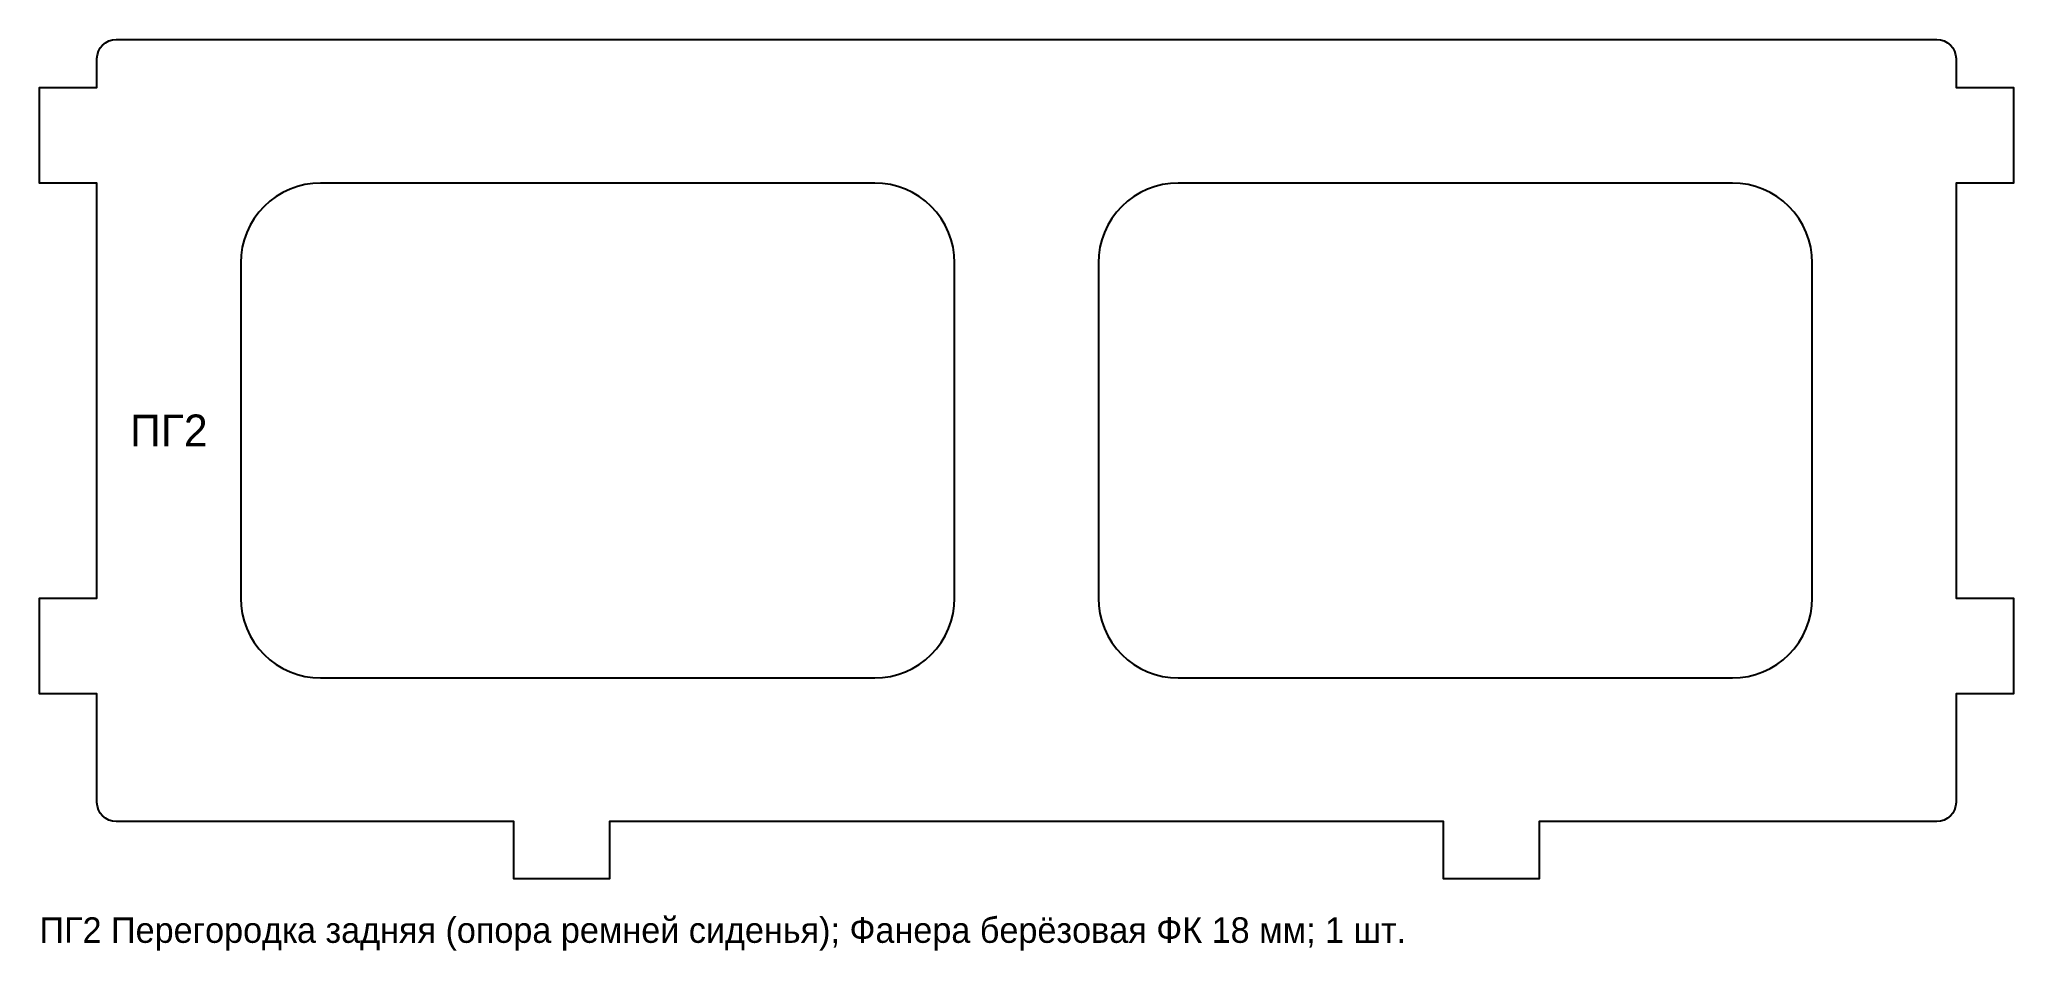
# Model space of a CAD drawing. Header units: millimetres. Extents: x 0 to 618, y -22 to 263.
import ezdxf
from ezdxf.enums import TextEntityAlignment as Align

# ---------------------------------------------------------------- set-up
doc = ezdxf.new("R2010")
doc.units = ezdxf.units.MM
for name, color, linetype in [('CUT_IN', 1, 'Continuous'), ('CUT_OUT', 7, 'Continuous'), ('TEXT', 8, 'Continuous')]:
    doc.layers.add(name, color=color, linetype=linetype)

msp = doc.modelspace()

# ---------------------------------------------------------------- linework, layer by layer
at = {"layer": 'CUT_IN'}
for points in [[(266.38, 63.48), (268.76, 64.08), (271.07, 64.9), (273.28, 65.95), (275.39, 67.21), (277.36, 68.67), (279.18, 70.32), (280.83, 72.14), (282.29, 74.11), (283.55, 76.22), (284.6, 78.43), (285.42, 80.74), (286.02, 83.12), (286.38, 85.55), (286.5, 88), (286.5, 193), (286.38, 195.45), (286.02, 197.88), (285.42, 200.26), (284.6, 202.57), (283.55, 204.78), (282.29, 206.89), (280.83, 208.86), (279.18, 210.68), (277.36, 212.33), (275.39, 213.79), (273.28, 215.05), (271.07, 216.1), (268.76, 216.92), (266.38, 217.52), (263.95, 217.88), (261.5, 218), (88, 218), (85.55, 217.88), (83.12, 217.52), (80.74, 216.92), (78.43, 216.1), (76.22, 215.05), (74.11, 213.79), (72.14, 212.33), (70.32, 210.68), (68.67, 208.86), (67.21, 206.89), (65.95, 204.78), (64.9, 202.57), (64.08, 200.26), (63.48, 197.88), (63.12, 195.45), (63, 193), (63, 88), (63.12, 85.55), (63.48, 83.12), (64.08, 80.74), (64.9, 78.43), (65.95, 76.22), (67.21, 74.11), (68.67, 72.14), (70.32, 70.32), (72.14, 68.67), (74.11, 67.21), (76.22, 65.95), (78.43, 64.9), (80.74, 64.08), (83.12, 63.48), (85.55, 63.12), (88, 63), (261.5, 63), (263.95, 63.12), (266.38, 63.48)], [(530, 63), (532.45, 63.12), (534.88, 63.48), (537.26, 64.08), (539.57, 64.9), (541.78, 65.95), (543.89, 67.21), (545.86, 68.67), (547.68, 70.32), (549.33, 72.14), (550.79, 74.11), (552.05, 76.22), (553.1, 78.43), (553.92, 80.74), (554.52, 83.12), (554.88, 85.55), (555, 88), (555, 193), (554.88, 195.45), (554.52, 197.88), (553.92, 200.26), (553.1, 202.57), (552.05, 204.78), (550.79, 206.89), (549.33, 208.86), (547.68, 210.68), (545.86, 212.33), (543.89, 213.79), (541.78, 215.05), (539.57, 216.1), (537.26, 216.92), (534.88, 217.52), (532.45, 217.88), (530, 218), (356.5, 218), (354.05, 217.88), (351.62, 217.52), (349.24, 216.92), (346.93, 216.1), (344.72, 215.05), (342.61, 213.79), (340.64, 212.33), (338.82, 210.68), (337.17, 208.86), (335.71, 206.89), (334.45, 204.78), (333.4, 202.57), (332.58, 200.26), (331.98, 197.88), (331.62, 195.45), (331.5, 193), (331.5, 88), (331.62, 85.55), (331.98, 83.12), (332.58, 80.74), (333.4, 78.43), (334.45, 76.22), (335.71, 74.11), (337.17, 72.14), (338.82, 70.32), (340.64, 68.67), (342.61, 67.21), (344.72, 65.95), (346.93, 64.9), (349.24, 64.08), (351.62, 63.48), (354.05, 63.12), (356.5, 63), (530, 63)]]:
    msp.add_lwpolyline(points, close=True, dxfattribs=at)
at = {"layer": 'CUT_OUT'}
msp.add_lwpolyline([(24, 263), (594, 263), (595.17, 262.88), (596.3, 262.54), (597.33, 261.99), (598.24, 261.24), (598.99, 260.33), (599.54, 259.3), (599.88, 258.17), (600, 257), (600, 248), (618, 248), (618, 218), (600, 218), (600, 88), (618, 88), (618, 58), (600, 58), (600, 24), (599.88, 22.83), (599.54, 21.7), (598.99, 20.67), (598.24, 19.76), (597.33, 19.01), (596.3, 18.46), (595.17, 18.12), (594, 18), (469.5, 18), (469.5, 0), (439.5, 0), (439.5, 18), (178.5, 18), (178.5, 0), (148.5, 0), (148.5, 18), (24, 18), (22.83, 18.12), (21.7, 18.46), (20.67, 19.01), (19.76, 19.76), (19.01, 20.67), (18.46, 21.7), (18.12, 22.83), (18, 24), (18, 58), (0, 58), (0, 88), (18, 88), (18, 218), (0, 218), (0, 248), (18, 248), (18, 257), (18.12, 258.17), (18.46, 259.3), (19.01, 260.33), (19.76, 261.24), (20.67, 261.99), (21.7, 262.54), (22.83, 262.88), (24, 263)], close=True, dxfattribs=at)

# ---------------------------------------------------------------- texts
at = {"layer": 'TEXT'}
msp.add_text('ПГ2', height=10, dxfattribs=at).set_placement((40.5, 140.5), align=Align.MIDDLE_CENTER)
msp.add_text('ПГ2 Перегородка задняя (опора ремней сиденья); Фанера берёзовая ФК 18 мм; 1 шт.', height=8, dxfattribs=at).set_placement((0, -20))

doc.saveas('drawing.dxf')
